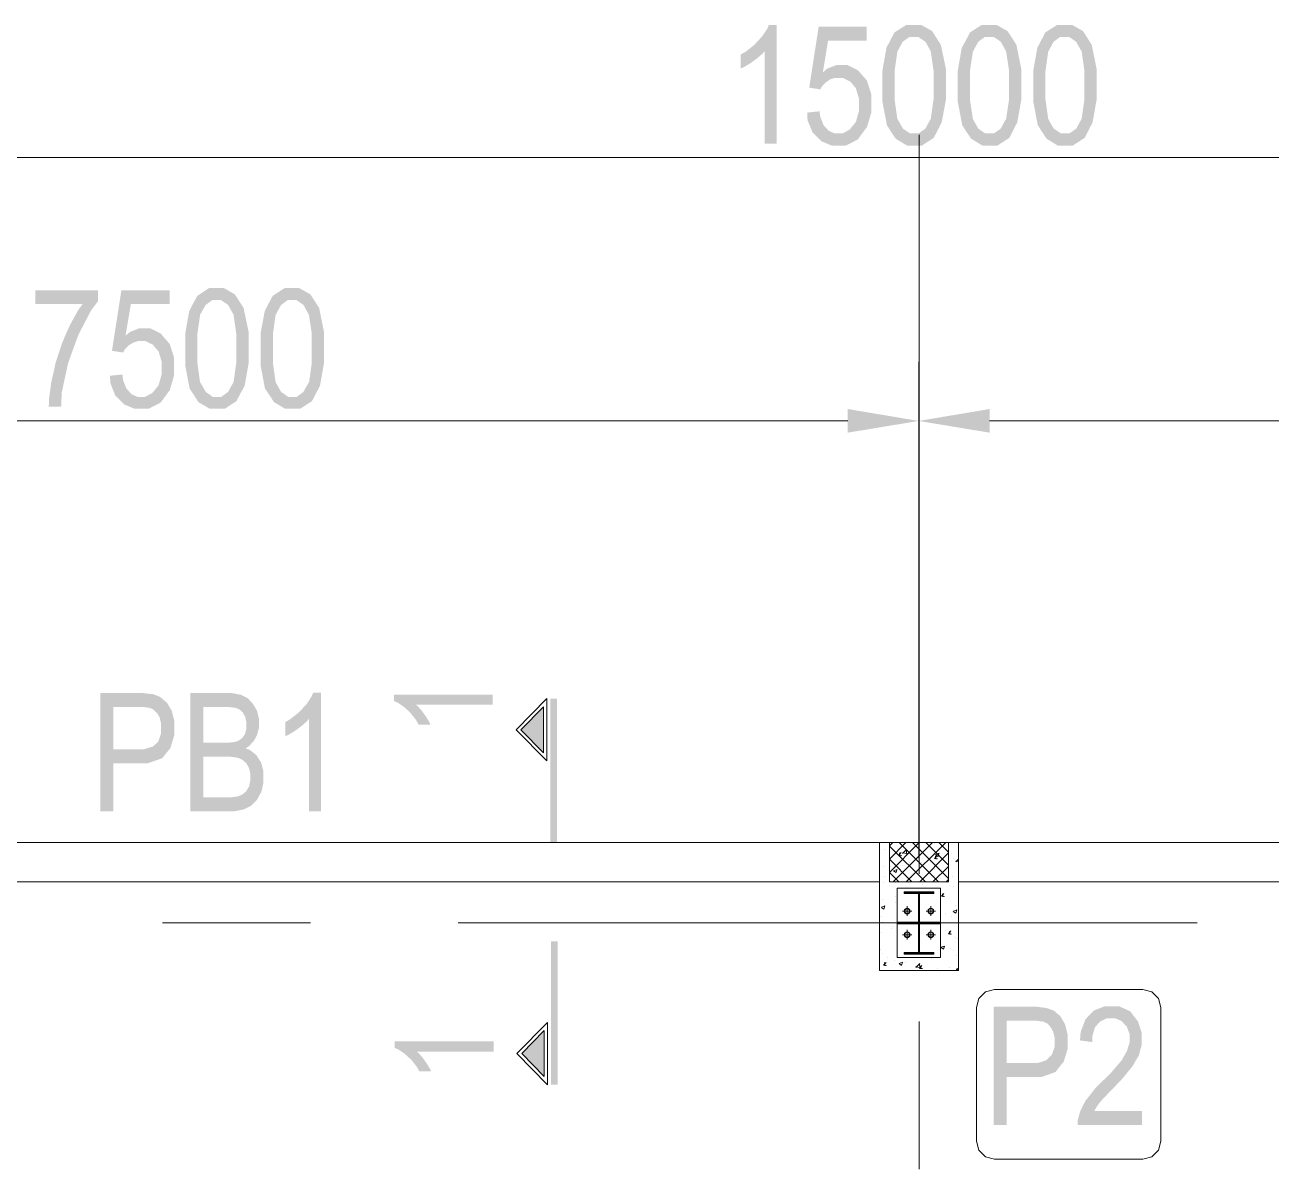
# Model space of a CAD drawing. Header units: millimetres. Extents: x 51.5 to 74.8, y 0.8 to 17.2.
# Drawn here: x 53.344 to 54.171, y 15.533 to 16.293 of the extents above; entities that cross this region are included whole.
import ezdxf

# ---------------------------------------------------------------- set-up
doc = ezdxf.new("R2010")
doc.units = ezdxf.units.MM
doc.layers.add('PDF_Geomertry', color=7, linetype='Continuous')
doc.layers.add('PDF_Solid Fills', color=7, linetype='Continuous')

msp = doc.modelspace()

# ---------------------------------------------------------------- hatches: boundary and pattern name
at = {"layer": 'PDF_Solid Fills', "transparency": 33554559}
for points in [[(53.84315, 16.21397), (53.83524, 16.21397), (53.83524, 16.27536), (53.83385, 16.2737), (53.83024, 16.2705), (53.82788, 16.26884), (53.82565, 16.26717), (53.82135, 16.26467), (53.8194, 16.26384), (53.8194, 16.27314), (53.82274, 16.27495), (53.82843, 16.27953), (53.83093, 16.28231), (53.83343, 16.28495), (53.83704, 16.29022), (53.83801, 16.29272), (53.84315, 16.29272)], [(53.86343, 16.23453), (53.87163, 16.23536), (53.87218, 16.23161), (53.8744, 16.22606), (53.87607, 16.22425), (53.87774, 16.22245), (53.88176, 16.22064), (53.88399, 16.22064), (53.88676, 16.22064), (53.89163, 16.22314), (53.89371, 16.22578), (53.89579, 16.22828), (53.89774, 16.23536), (53.89774, 16.23994), (53.89774, 16.24411), (53.89579, 16.25064), (53.89385, 16.253), (53.8919, 16.25522), (53.8869, 16.25759), (53.88399, 16.25759), (53.88218, 16.25759), (53.87871, 16.25661), (53.87718, 16.2555), (53.87565, 16.25453), (53.87315, 16.25175), (53.87218, 16.24995), (53.86482, 16.25106), (53.87107, 16.29147), (53.90301, 16.29147), (53.90301, 16.28231), (53.87732, 16.28231), (53.87385, 16.2612), (53.87676, 16.2637), (53.88288, 16.26606), (53.88607, 16.26606), (53.8901, 16.26606), (53.89718, 16.26259), (53.9001, 16.25925), (53.90315, 16.25578), (53.90607, 16.24647), (53.90607, 16.24064), (53.90607, 16.23481), (53.90315, 16.22495), (53.9001, 16.22092), (53.89718, 16.21675), (53.88913, 16.21259), (53.88413, 16.21259), (53.87982, 16.21259), (53.87288, 16.2155), (53.86996, 16.21842), (53.86704, 16.22134), (53.86371, 16.22939)], [(53.35107, 16.10745), (53.35107, 16.11661), (53.39274, 16.11661), (53.39274, 16.10925), (53.38815, 16.10314), (53.37996, 16.08745), (53.37635, 16.07772), (53.37288, 16.068), (53.36871, 16.0487), (53.36829, 16.03925), (53.3601, 16.03925), (53.36024, 16.04411), (53.36176, 16.05564), (53.36329, 16.06217), (53.36468, 16.0687), (53.36885, 16.0812), (53.37135, 16.08717), (53.37399, 16.09314), (53.37954, 16.10328), (53.3826, 16.10745)], [(53.40065, 16.05981), (53.40899, 16.06064), (53.4094, 16.05689), (53.41163, 16.05133), (53.41329, 16.04953), (53.41496, 16.04759), (53.41899, 16.04578), (53.42121, 16.04578), (53.42399, 16.04578), (53.42885, 16.04842), (53.43093, 16.05092), (53.43301, 16.05356), (53.43496, 16.06064), (53.43496, 16.06508), (53.43496, 16.06939), (53.43301, 16.07592), (53.43107, 16.07814), (53.42913, 16.0805), (53.42413, 16.08286), (53.42121, 16.08286), (53.4194, 16.08286), (53.41607, 16.08175), (53.4144, 16.08078), (53.41288, 16.07981), (53.41038, 16.07703), (53.40954, 16.07522), (53.40204, 16.07634), (53.40829, 16.11661), (53.44024, 16.11661), (53.44024, 16.10745), (53.41454, 16.10745), (53.41107, 16.08647), (53.41399, 16.08884), (53.4201, 16.09133), (53.42329, 16.09133), (53.42732, 16.09133), (53.4344, 16.08786), (53.43732, 16.08439), (53.44038, 16.08092), (53.44329, 16.07175), (53.44329, 16.06578), (53.44329, 16.06009), (53.44038, 16.05022), (53.43732, 16.04606), (53.4344, 16.04203), (53.42635, 16.03786), (53.42135, 16.03786), (53.41718, 16.03786), (53.4101, 16.04078), (53.40718, 16.0437), (53.40426, 16.04661), (53.40107, 16.05467)], [(53.54079, 15.77064), (53.53274, 15.77064), (53.53274, 15.83203), (53.53149, 15.8305), (53.52774, 15.82717), (53.52551, 15.8255), (53.52315, 15.82384), (53.51899, 15.82134), (53.51704, 15.8205), (53.51704, 15.82981), (53.52024, 15.83175), (53.52607, 15.83633), (53.52857, 15.83897), (53.53107, 15.84161), (53.53454, 15.84689), (53.53565, 15.84953), (53.54079, 15.84953)], [(53.65482, 15.84814), (53.65482, 15.84147), (53.60371, 15.84147), (53.6051, 15.84036), (53.60774, 15.83731), (53.60913, 15.83536), (53.61051, 15.83342), (53.6126, 15.82995), (53.61329, 15.82828), (53.60551, 15.82828), (53.60399, 15.83106), (53.60024, 15.83592), (53.59801, 15.838), (53.59565, 15.84008), (53.59135, 15.843), (53.58913, 15.84384), (53.58913, 15.84814)], [(54.08565, 15.57161), (54.08565, 15.56245), (54.04301, 15.56245), (54.04288, 15.56522), (54.04468, 15.57147), (54.04635, 15.57495), (54.04815, 15.57842), (54.05468, 15.58675), (54.0594, 15.59147), (54.06496, 15.59689), (54.07232, 15.6055), (54.07399, 15.60856), (54.07565, 15.61147), (54.07746, 15.61717), (54.07746, 15.61967), (54.07746, 15.62273), (54.07565, 15.62758), (54.07385, 15.62953), (54.07218, 15.63134), (54.06788, 15.63328), (54.06524, 15.63328), (54.06246, 15.63328), (54.05801, 15.6312), (54.05621, 15.62925), (54.0544, 15.62717), (54.05274, 15.62133), (54.05274, 15.61745), (54.04454, 15.61856), (54.04496, 15.62411), (54.04815, 15.63259), (54.05093, 15.6355), (54.05371, 15.63842), (54.06093, 15.6412), (54.06551, 15.6412), (54.07051, 15.6412), (54.07788, 15.63786), (54.08038, 15.63453), (54.08301, 15.6312), (54.08551, 15.6237), (54.08551, 15.61953), (54.08551, 15.61578), (54.08357, 15.60856), (54.08149, 15.60509), (54.07954, 15.60161), (54.07204, 15.59245), (54.06649, 15.58675), (54.06301, 15.58314), (54.05843, 15.57828), (54.05732, 15.57689), (54.05635, 15.57564), (54.05468, 15.573), (54.05399, 15.57161)], [(53.65538, 15.61786), (53.65538, 15.6112), (53.60426, 15.6112), (53.60565, 15.61009), (53.60829, 15.60703), (53.60968, 15.60509), (53.61107, 15.60314), (53.61315, 15.59967), (53.61385, 15.598), (53.60607, 15.598), (53.60454, 15.60078), (53.60079, 15.60564), (53.59843, 15.60772), (53.59621, 15.60981), (53.5919, 15.61272), (53.58968, 15.61356), (53.58968, 15.61786)]]:
    msp.add_hatch(color=256, dxfattribs=at).paths.add_polyline_path(points)
h = msp.add_hatch(color=256, dxfattribs=at)
h.paths.add_polyline_path([(53.91343, 16.25272), (53.91343, 16.26259), (53.91607, 16.27758), (53.91871, 16.28259), (53.92135, 16.28772), (53.92926, 16.29272), (53.93454, 16.29272), (53.93913, 16.29272), (53.94635, 16.2887), (53.94899, 16.28453), (53.95218, 16.27953), (53.95551, 16.2637), (53.95551, 16.25272), (53.95551, 16.24286), (53.95274, 16.228), (53.9501, 16.22286), (53.94746, 16.21772), (53.93954, 16.21259), (53.9344, 16.21259), (53.92982, 16.21259), (53.92218, 16.21717), (53.91926, 16.22161), (53.91635, 16.2262), (53.91343, 16.24161)])
h.paths.add_polyline_path([(53.92149, 16.25272), (53.92149, 16.24314), (53.92329, 16.23036), (53.92524, 16.22703), (53.92704, 16.22384), (53.93176, 16.22064), (53.93468, 16.22064), (53.93732, 16.22064), (53.9419, 16.22384), (53.94371, 16.22717), (53.94551, 16.2305), (53.94732, 16.24328), (53.94732, 16.25272), (53.94732, 16.26231), (53.94551, 16.27509), (53.94371, 16.27842), (53.9419, 16.28161), (53.93704, 16.28481), (53.93413, 16.28481), (53.93149, 16.28481), (53.9269, 16.28161), (53.9251, 16.27828), (53.92329, 16.27495), (53.92149, 16.26217)])
h = msp.add_hatch(color=256, dxfattribs=at)
h.paths.add_polyline_path([(53.96343, 16.25272), (53.96343, 16.26259), (53.96607, 16.27758), (53.96885, 16.28259), (53.97149, 16.28772), (53.97926, 16.29272), (53.98454, 16.29272), (53.98913, 16.29272), (53.99635, 16.2887), (53.99913, 16.28453), (54.00232, 16.27953), (54.00551, 16.2637), (54.00551, 16.25272), (54.00551, 16.24286), (54.00288, 16.228), (54.00024, 16.22286), (53.9976, 16.21772), (53.98968, 16.21259), (53.9844, 16.21259), (53.97982, 16.21259), (53.97232, 16.21717), (53.96926, 16.22161), (53.96635, 16.2262), (53.96343, 16.24161)])
h.paths.add_polyline_path([(53.97149, 16.25272), (53.97149, 16.24314), (53.97343, 16.23036), (53.97524, 16.22703), (53.97704, 16.22384), (53.98176, 16.22064), (53.98468, 16.22064), (53.98732, 16.22064), (53.9919, 16.22384), (53.99371, 16.22717), (53.99551, 16.2305), (53.99746, 16.24328), (53.99746, 16.25272), (53.99746, 16.26231), (53.99551, 16.27509), (53.99371, 16.27842), (53.9919, 16.28161), (53.98718, 16.28481), (53.98413, 16.28481), (53.98149, 16.28481), (53.97704, 16.28161), (53.97524, 16.27828), (53.97343, 16.27495), (53.97149, 16.26217)])
h = msp.add_hatch(color=256, dxfattribs=at)
h.paths.add_polyline_path([(54.01357, 16.25272), (54.01357, 16.26259), (54.01621, 16.27758), (54.01885, 16.28259), (54.02149, 16.28772), (54.0294, 16.29272), (54.03454, 16.29272), (54.03926, 16.29272), (54.04649, 16.2887), (54.04913, 16.28453), (54.05232, 16.27953), (54.05551, 16.2637), (54.05551, 16.25272), (54.05551, 16.24286), (54.05288, 16.228), (54.05024, 16.22286), (54.0476, 16.21772), (54.03968, 16.21259), (54.03454, 16.21259), (54.02982, 16.21259), (54.02232, 16.21717), (54.0194, 16.22161), (54.01649, 16.2262), (54.01357, 16.24161)])
h.paths.add_polyline_path([(54.02163, 16.25272), (54.02163, 16.24314), (54.02343, 16.23036), (54.02524, 16.22703), (54.02718, 16.22384), (54.0319, 16.22064), (54.03468, 16.22064), (54.03746, 16.22064), (54.04204, 16.22384), (54.04385, 16.22717), (54.04565, 16.2305), (54.04746, 16.24328), (54.04746, 16.25272), (54.04746, 16.26231), (54.04565, 16.27509), (54.04371, 16.27842), (54.0419, 16.28161), (54.03718, 16.28481), (54.03426, 16.28481), (54.03149, 16.28481), (54.02704, 16.28161), (54.02524, 16.27828), (54.02343, 16.27495), (54.02163, 16.26217)])
h = msp.add_hatch(color=256, dxfattribs=at)
h.paths.add_polyline_path([(53.45065, 16.07786), (53.45065, 16.08786), (53.45329, 16.10272), (53.45593, 16.10786), (53.45871, 16.11286), (53.46649, 16.118), (53.47176, 16.118), (53.47635, 16.118), (53.48357, 16.11383), (53.48621, 16.10981), (53.4894, 16.10481), (53.49274, 16.08884), (53.49274, 16.07786), (53.49274, 16.06814), (53.4901, 16.05314), (53.48732, 16.04814), (53.48468, 16.043), (53.4769, 16.03786), (53.47163, 16.03786), (53.46704, 16.03786), (53.4594, 16.04231), (53.45649, 16.04689), (53.45357, 16.05133), (53.45065, 16.06689)])
h.paths.add_polyline_path([(53.45871, 16.078), (53.45871, 16.06842), (53.46051, 16.0555), (53.46246, 16.05231), (53.46426, 16.04911), (53.46899, 16.04578), (53.4719, 16.04578), (53.47454, 16.04578), (53.47913, 16.04911), (53.48093, 16.05244), (53.48274, 16.05564), (53.48454, 16.06842), (53.48454, 16.078), (53.48454, 16.08759), (53.48274, 16.10036), (53.48093, 16.10356), (53.47913, 16.10689), (53.47426, 16.11009), (53.47135, 16.11009), (53.46871, 16.11009), (53.46413, 16.10675), (53.46232, 16.10356), (53.46051, 16.10022), (53.45871, 16.08745)])
h = msp.add_hatch(color=256, dxfattribs=at)
h.paths.add_polyline_path([(53.50065, 16.07786), (53.50065, 16.08786), (53.50343, 16.10272), (53.50607, 16.10786), (53.50871, 16.11286), (53.51663, 16.118), (53.52176, 16.118), (53.52635, 16.118), (53.53371, 16.11383), (53.53635, 16.10981), (53.53954, 16.10481), (53.54274, 16.08884), (53.54274, 16.07786), (53.54274, 16.06814), (53.5401, 16.05314), (53.53746, 16.04814), (53.53482, 16.043), (53.5269, 16.03786), (53.52163, 16.03786), (53.51704, 16.03786), (53.50954, 16.04231), (53.50663, 16.04689), (53.50357, 16.05133), (53.50065, 16.06689)])
h.paths.add_polyline_path([(53.50885, 16.078), (53.50885, 16.06842), (53.51065, 16.0555), (53.51246, 16.05231), (53.51426, 16.04911), (53.51899, 16.04578), (53.5219, 16.04578), (53.52468, 16.04578), (53.52913, 16.04911), (53.53093, 16.05244), (53.53288, 16.05564), (53.53468, 16.06842), (53.53468, 16.078), (53.53468, 16.08759), (53.53274, 16.10036), (53.53093, 16.10356), (53.52913, 16.10689), (53.5244, 16.11009), (53.52149, 16.11009), (53.51871, 16.11009), (53.51426, 16.10675), (53.51246, 16.10356), (53.51065, 16.10022), (53.50885, 16.08745)])
h = msp.add_hatch(color=256, dxfattribs=at)
h.paths.add_polyline_path([(53.3944, 15.77064), (53.3944, 15.84911), (53.41857, 15.84911), (53.42288, 15.84911), (53.42926, 15.84842), (53.43121, 15.84772), (53.43399, 15.84661), (53.43843, 15.84286), (53.4401, 15.84008), (53.44176, 15.83731), (53.44343, 15.83064), (53.44343, 15.82661), (53.44343, 15.82134), (53.44079, 15.81259), (53.43801, 15.80925), (53.43538, 15.80592), (53.42593, 15.80258), (53.4194, 15.80258), (53.40288, 15.80258), (53.40288, 15.77064)])
h.paths.add_polyline_path([(53.40288, 15.81189), (53.41954, 15.81189), (53.42343, 15.81189), (53.42926, 15.8137), (53.43107, 15.81536), (53.43288, 15.81717), (53.43468, 15.82258), (53.43468, 15.8262), (53.43468, 15.82842), (53.43385, 15.83245), (53.43301, 15.83411), (53.43204, 15.83578), (53.42982, 15.838), (53.42857, 15.8387), (53.42732, 15.83925), (53.42274, 15.83995), (53.4194, 15.83995), (53.40288, 15.83995)])
h = msp.add_hatch(color=256, dxfattribs=at)
h.paths.add_polyline_path([(53.45413, 15.77064), (53.45413, 15.84911), (53.47829, 15.84911), (53.4819, 15.84911), (53.48774, 15.848), (53.48982, 15.84689), (53.49204, 15.84578), (53.49551, 15.84217), (53.4969, 15.83981), (53.49829, 15.83745), (53.49968, 15.83203), (53.49968, 15.82911), (53.49968, 15.82647), (53.49843, 15.82161), (53.49732, 15.81939), (53.49607, 15.81717), (53.49274, 15.8137), (53.49065, 15.81245), (53.49343, 15.81147), (53.49788, 15.808), (53.4994, 15.8055), (53.50107, 15.803), (53.5026, 15.79703), (53.5026, 15.79342), (53.5026, 15.78981), (53.50121, 15.78356), (53.49968, 15.78092), (53.49829, 15.77828), (53.4944, 15.77439), (53.4919, 15.77314), (53.48954, 15.77189), (53.48288, 15.77064), (53.47857, 15.77064)])
h.paths.add_polyline_path([(53.4626, 15.77995), (53.47857, 15.77995), (53.48121, 15.77995), (53.48524, 15.7805), (53.48649, 15.78092), (53.48829, 15.78161), (53.49107, 15.78384), (53.49204, 15.7855), (53.49301, 15.78703), (53.49385, 15.79106), (53.49385, 15.79342), (53.49385, 15.79564), (53.49301, 15.79939), (53.49204, 15.80106), (53.49121, 15.80258), (53.48871, 15.80481), (53.48718, 15.8055), (53.48565, 15.8062), (53.48079, 15.80689), (53.47746, 15.80689), (53.4626, 15.80689)])
h.paths.add_polyline_path([(53.4626, 15.8162), (53.47649, 15.8162), (53.47926, 15.8162), (53.48315, 15.81661), (53.48426, 15.81689), (53.48593, 15.81745), (53.48857, 15.81939), (53.4894, 15.82064), (53.49038, 15.82203), (53.49121, 15.82564), (53.49121, 15.82786), (53.49121, 15.83009), (53.49038, 15.83356), (53.48954, 15.83495), (53.48885, 15.83633), (53.48663, 15.83828), (53.48524, 15.83884), (53.48385, 15.83939), (53.47899, 15.83995), (53.47551, 15.83995), (53.4626, 15.83995)])
h = msp.add_hatch(color=256, dxfattribs=at)
h.paths.add_polyline_path([(53.98732, 15.56245), (53.98732, 15.64092), (54.01163, 15.64092), (54.01579, 15.64092), (54.02218, 15.64008), (54.02426, 15.63939), (54.02704, 15.63842), (54.03149, 15.63467), (54.03315, 15.63189), (54.03468, 15.62911), (54.03635, 15.62231), (54.03635, 15.61828), (54.03635, 15.613), (54.03371, 15.60439), (54.03093, 15.60106), (54.02829, 15.59759), (54.01899, 15.59425), (54.01232, 15.59425), (53.99579, 15.59425), (53.99579, 15.56245)])
h.paths.add_polyline_path([(53.99579, 15.60356), (54.01246, 15.60356), (54.01649, 15.60356), (54.02218, 15.60536), (54.02399, 15.60717), (54.02579, 15.60898), (54.02774, 15.61425), (54.02774, 15.61786), (54.02774, 15.62022), (54.02676, 15.62425), (54.02593, 15.62578), (54.02496, 15.62745), (54.02288, 15.62981), (54.02149, 15.63036), (54.02024, 15.63106), (54.01565, 15.63161), (54.01232, 15.63161), (53.99579, 15.63161)])

# ---------------------------------------------------------------- linework, layer by layer
at = {"layer": 'PDF_Geomertry', "lineweight": 0}
for points in [[(53.93774, 15.72925), (53.93774, 16.21981)], [(53.00343, 16.20467), (54.87149, 16.20467)], [(53.00343, 16.02981), (53.89038, 16.02981)], [(53.93746, 16.02981), (53.93746, 16.02981)], [(53.98454, 16.02981), (54.87149, 16.02981)], [(53.69065, 15.8455), (53.67024, 15.82481), (53.69065, 15.80411), (53.69065, 15.8455), (53.69065, 15.80411)], [(53.02065, 15.74995), (53.91149, 15.74995)], [(53.91801, 15.73009), (53.93788, 15.74995)], [(53.91801, 15.73897), (53.92899, 15.74995)], [(53.91801, 15.74773), (53.92024, 15.74995)], [(53.92051, 15.72384), (53.94663, 15.74995)], [(53.92065, 15.74995), (53.92065, 15.74995)], [(53.92454, 15.74995), (53.95065, 15.72384)], [(53.92926, 15.72384), (53.95551, 15.74995)], [(53.9319, 15.74786), (53.9319, 15.74786)], [(53.93329, 15.74995), (53.95732, 15.72606)], [(53.93551, 15.74786), (53.93551, 15.74786)], [(53.94218, 15.74995), (53.95732, 15.73481)], [(53.94815, 15.74953), (53.94815, 15.74953)], [(53.95093, 15.74995), (53.95732, 15.74356)], [(53.95121, 15.74995), (53.95121, 15.74995)], [(54.85982, 15.74995), (53.96385, 15.74995)], [(53.96385, 15.74925), (53.96385, 15.74925)], [(53.91149, 15.743), (53.91149, 15.743)], [(53.91454, 15.74536), (53.91454, 15.74536)], [(53.91801, 15.74759), (53.9419, 15.72384)], [(53.92149, 15.74453), (53.92149, 15.74453)], [(53.92621, 15.7412), (53.92413, 15.74134), (53.92579, 15.74328)], [(53.92524, 15.74092), (53.92482, 15.743)], [(53.92663, 15.743), (53.92954, 15.74259)], [(53.92676, 15.74272), (53.9294, 15.74536)], [(53.92718, 15.74675), (53.92718, 15.74675)], [(53.92954, 15.74231), (53.92913, 15.74536)], [(53.93815, 15.72384), (53.95732, 15.743)], [(53.93926, 15.74384), (53.93926, 15.74384)], [(53.93982, 15.73953), (53.93982, 15.73953)], [(53.94996, 15.73911), (53.94801, 15.73925), (53.94954, 15.7412)], [(53.94871, 15.74189), (53.95107, 15.74286)], [(53.94871, 15.74175), (53.95038, 15.74064), (53.95093, 15.74259)], [(53.94913, 15.73883), (53.94871, 15.74092)], [(53.95704, 15.743), (53.95704, 15.743)], [(53.95926, 15.74286), (53.95926, 15.74286)], [(53.91149, 15.73217), (53.91149, 15.73217)], [(53.91413, 15.73425), (53.91413, 15.73425)], [(53.91801, 15.73883), (53.93301, 15.72384)], [(53.91843, 15.7337), (53.91843, 15.7337)], [(53.92051, 15.73634), (53.92051, 15.73634)], [(53.92079, 15.7312), (53.92315, 15.73203)], [(53.92079, 15.73106), (53.92246, 15.72995), (53.92301, 15.73189)], [(53.92676, 15.73481), (53.92676, 15.73481)], [(53.93149, 15.73675), (53.93149, 15.73675)], [(53.9394, 15.73647), (53.9394, 15.73647)], [(53.9469, 15.72384), (53.95732, 15.73411)], [(53.94788, 15.73231), (53.94788, 15.73231)], [(53.94857, 15.73911), (53.94857, 15.73911)], [(53.96038, 15.73925), (53.96038, 15.73925)], [(53.96204, 15.73758), (53.96385, 15.73731)], [(53.96218, 15.73717), (53.96385, 15.73897)], [(53.02065, 15.72384), (53.91149, 15.72384)], [(53.91385, 15.72314), (53.91385, 15.72314)], [(53.9151, 15.72759), (53.9151, 15.72759)], [(53.91801, 15.72995), (53.92426, 15.72384)], [(53.92204, 15.72314), (53.92204, 15.72314)], [(53.92843, 15.72897), (53.92843, 15.72897)], [(53.93065, 15.72328), (53.93065, 15.72328)], [(53.93107, 15.72564), (53.93107, 15.72564)], [(53.93288, 15.72689), (53.93288, 15.72689)], [(53.94815, 15.728), (53.94815, 15.728)], [(53.95051, 15.72606), (53.95051, 15.72606)], [(53.95163, 15.72606), (53.95163, 15.72606)], [(53.95579, 15.72384), (53.95732, 15.72536)], [(53.95996, 15.72717), (53.95996, 15.72717)], [(54.85982, 15.72384), (53.96385, 15.72384)], [(53.91149, 15.72148), (53.91149, 15.72148)], [(53.91801, 15.72161), (53.91801, 15.72161)], [(53.92774, 15.71953), (53.92774, 15.71953)], [(53.92788, 15.71703), (53.92871, 15.7162)], [(53.92788, 15.71647), (53.92815, 15.7162)], [(53.92829, 15.71731), (53.92926, 15.7162)], [(53.92885, 15.71731), (53.92996, 15.7162)], [(53.9294, 15.71731), (53.93051, 15.7162)], [(53.9301, 15.71731), (53.93107, 15.7162)], [(53.93065, 15.71731), (53.93163, 15.7162)], [(53.93121, 15.71731), (53.93232, 15.7162)], [(53.93176, 15.71731), (53.93288, 15.7162)], [(53.93232, 15.71731), (53.93343, 15.7162)], [(53.93301, 15.71731), (53.93399, 15.7162)], [(53.93357, 15.71731), (53.93454, 15.7162)], [(53.93413, 15.71731), (53.93524, 15.7162)], [(53.93468, 15.71731), (53.93579, 15.7162)], [(53.93538, 15.71731), (53.93635, 15.7162)], [(53.93593, 15.71731), (53.9369, 15.7162)], [(53.93649, 15.71731), (53.9376, 15.7162), (53.93801, 15.71564)], [(53.93704, 15.71731), (53.93815, 15.7162)], [(53.93732, 15.71592), (53.93801, 15.71508)], [(53.93732, 15.71522), (53.93801, 15.71453)], [(53.93732, 15.71467), (53.93801, 15.71397)], [(53.93774, 15.71731), (53.93871, 15.7162)], [(53.93829, 15.71731), (53.93926, 15.7162)], [(53.93885, 15.71953), (53.93885, 15.71953)], [(53.93885, 15.71731), (53.93996, 15.7162)], [(53.9394, 15.71731), (53.94051, 15.7162)], [(53.93982, 15.72231), (53.93982, 15.72231)], [(53.93996, 15.71731), (53.94107, 15.7162)], [(53.94065, 15.71731), (53.94163, 15.7162)], [(53.94121, 15.71731), (53.94218, 15.7162)], [(53.94176, 15.71731), (53.94288, 15.7162)], [(53.94232, 15.71731), (53.94343, 15.7162)], [(53.94301, 15.71731), (53.94399, 15.7162)], [(53.94357, 15.71731), (53.94454, 15.7162)], [(53.94413, 15.71731), (53.94524, 15.7162)], [(53.9444, 15.71953), (53.9444, 15.71953)], [(53.94468, 15.71731), (53.94579, 15.7162)], [(53.94524, 15.71731), (53.94635, 15.7162)], [(53.94593, 15.71731), (53.9469, 15.7162)], [(53.94649, 15.71731), (53.94746, 15.7162)], [(53.94704, 15.71731), (53.94746, 15.71689)], [(53.95093, 15.71953), (53.95093, 15.71953)], [(53.95454, 15.71411), (53.9526, 15.71425), (53.95426, 15.7162)], [(53.95371, 15.71384), (53.95329, 15.71592)], [(53.9576, 15.72161), (53.9576, 15.72161)], [(53.96051, 15.72064), (53.96051, 15.72064)], [(53.96371, 15.71578), (53.96371, 15.71578)], [(53.96385, 15.71759), (53.96385, 15.71759)], [(53.96385, 15.71578), (53.96385, 15.71578)], [(53.91149, 15.71078), (53.91149, 15.71078)], [(53.91149, 15.70884), (53.91149, 15.70884)], [(53.91274, 15.70703), (53.9151, 15.708)], [(53.91274, 15.70689), (53.91426, 15.70578), (53.91496, 15.70786)], [(53.91343, 15.71217), (53.91343, 15.71217)], [(53.92176, 15.71397), (53.92176, 15.71397)], [(53.9219, 15.71022), (53.9219, 15.71022)], [(53.92329, 15.71175), (53.92329, 15.71175)], [(53.92329, 15.71036), (53.92329, 15.71036)], [(53.92329, 15.70897), (53.92329, 15.70897)], [(53.92982, 15.7012), (53.92982, 15.70759)], [(53.93732, 15.71411), (53.93801, 15.71328)], [(53.93732, 15.71356), (53.93801, 15.71272)], [(53.93732, 15.713), (53.93801, 15.71217)], [(53.93732, 15.71231), (53.93801, 15.71161)], [(53.93732, 15.71175), (53.93801, 15.71092)], [(53.93732, 15.7112), (53.93801, 15.71036)], [(53.93732, 15.71064), (53.93801, 15.70981)], [(53.93732, 15.70995), (53.93801, 15.70925)], [(53.93732, 15.70939), (53.93801, 15.7087)], [(53.93732, 15.70884), (53.93801, 15.708)], [(53.93732, 15.70828), (53.93801, 15.70745)], [(53.93732, 15.70773), (53.93801, 15.70689)], [(53.93732, 15.70703), (53.93801, 15.70634)], [(53.93732, 15.70648), (53.93801, 15.70564)], [(53.94551, 15.7012), (53.94551, 15.70759)], [(53.95204, 15.71425), (53.95204, 15.71425)], [(53.95204, 15.70953), (53.95204, 15.70953)], [(53.96163, 15.70842), (53.96163, 15.70842)], [(53.91149, 15.69995), (53.91149, 15.69995)], [(53.91301, 15.70106), (53.91301, 15.70106)], [(53.92329, 15.69842), (53.92329, 15.69842)], [(53.92329, 15.69828), (53.92329, 15.69828)], [(53.93301, 15.70439), (53.92663, 15.70439)], [(53.93732, 15.70592), (53.93801, 15.70509)], [(53.93732, 15.70536), (53.93801, 15.70453)], [(53.93732, 15.70467), (53.93801, 15.70397)], [(53.93732, 15.70411), (53.93801, 15.70328)], [(53.93732, 15.70356), (53.93801, 15.70272)], [(53.93732, 15.703), (53.93801, 15.70217)], [(53.93732, 15.70231), (53.93801, 15.70161)], [(53.93732, 15.70175), (53.93801, 15.70106)], [(53.93732, 15.7012), (53.93801, 15.70036)], [(53.93732, 15.70064), (53.93801, 15.69981)], [(53.93732, 15.70009), (53.93801, 15.69925)], [(53.93732, 15.69939), (53.93801, 15.6987)], [(53.93732, 15.69884), (53.93801, 15.698)], [(53.93732, 15.69828), (53.93801, 15.69745)], [(53.94871, 15.70439), (53.94232, 15.70439)], [(53.95204, 15.70231), (53.95204, 15.70231)], [(53.95204, 15.69884), (53.95204, 15.69884)], [(53.95496, 15.70258), (53.95496, 15.70258)], [(53.95913, 15.70078), (53.95913, 15.70078)], [(53.96038, 15.70425), (53.96204, 15.70314), (53.96274, 15.70522)], [(53.96051, 15.70439), (53.96288, 15.70536)], [(53.96385, 15.70383), (53.96385, 15.70383)], [(53.53371, 15.69661), (53.43551, 15.69661)], [(54.12232, 15.69661), (53.63176, 15.69661)], [(53.91149, 15.69689), (53.91149, 15.69689)], [(53.91149, 15.69328), (53.91149, 15.69328)], [(53.9126, 15.69008), (53.9126, 15.69008)], [(53.91315, 15.69717), (53.91315, 15.69717)], [(53.91968, 15.693), (53.91968, 15.693)], [(53.92038, 15.69425), (53.92038, 15.69425)], [(53.92982, 15.6855), (53.92982, 15.69189)], [(53.93732, 15.69772), (53.93801, 15.69689)], [(53.93732, 15.69703), (53.93801, 15.69634)], [(53.93732, 15.69647), (53.93801, 15.69578)], [(53.93732, 15.69592), (53.93801, 15.69509)], [(53.93732, 15.69536), (53.93801, 15.69453)], [(53.93732, 15.69467), (53.93801, 15.69398)], [(53.93732, 15.69411), (53.93801, 15.69342)], [(53.93732, 15.69356), (53.93801, 15.69272)], [(53.93732, 15.693), (53.93801, 15.69217)], [(53.93732, 15.69245), (53.93801, 15.69161)], [(53.93732, 15.69175), (53.93801, 15.69106)], [(53.93732, 15.6912), (53.93801, 15.69036)], [(53.93732, 15.69064), (53.93801, 15.68981)], [(53.93732, 15.69008), (53.93801, 15.68925)], [(53.94551, 15.6855), (53.94551, 15.69189)], [(53.95524, 15.69147), (53.95524, 15.69147)], [(53.95926, 15.68911), (53.95718, 15.68925), (53.95885, 15.6912)], [(53.95829, 15.68883), (53.95788, 15.69092)], [(53.96371, 15.69703), (53.96371, 15.69703)], [(53.96385, 15.69717), (53.96385, 15.69717)], [(53.96385, 15.69189), (53.96385, 15.69189)], [(53.91149, 15.68925), (53.91149, 15.68925)], [(53.92329, 15.68745), (53.92329, 15.68745)], [(53.92329, 15.68647), (53.92329, 15.68647)], [(53.93301, 15.6887), (53.92663, 15.6887)], [(53.93732, 15.68939), (53.93801, 15.6887)], [(53.93732, 15.68883), (53.93801, 15.68814)], [(53.93732, 15.68828), (53.93801, 15.68745)], [(53.93732, 15.68772), (53.93801, 15.68689)], [(53.93732, 15.68717), (53.93801, 15.68634)], [(53.93732, 15.68647), (53.93801, 15.68578)], [(53.93732, 15.68592), (53.93801, 15.68509)], [(53.93732, 15.68536), (53.93801, 15.68453)], [(53.93732, 15.68481), (53.93801, 15.68397)], [(53.93732, 15.68411), (53.93801, 15.68342)], [(53.93732, 15.68356), (53.93801, 15.68272)], [(53.93732, 15.683), (53.93801, 15.68217)], [(53.93732, 15.68245), (53.93801, 15.68161)], [(53.93732, 15.68175), (53.93801, 15.68106)], [(53.94871, 15.6887), (53.94232, 15.6887)], [(53.95204, 15.68814), (53.95204, 15.68814)], [(53.96218, 15.68703), (53.96218, 15.68703)], [(53.96329, 15.68592), (53.96329, 15.68592)], [(53.96385, 15.68634), (53.96385, 15.68634)], [(53.96385, 15.68592), (53.96385, 15.68592)], [(53.91149, 15.67842), (53.91149, 15.67842)], [(53.91218, 15.67897), (53.91218, 15.67897)], [(53.91315, 15.67606), (53.91315, 15.67606)], [(53.91663, 15.6737), (53.91663, 15.6737)], [(53.92329, 15.68009), (53.92329, 15.68009)], [(53.92329, 15.67675), (53.92329, 15.67675)], [(53.92788, 15.67661), (53.92843, 15.67592)], [(53.92788, 15.67592), (53.92788, 15.67592)], [(53.92801, 15.67703), (53.92913, 15.67592)], [(53.92857, 15.67703), (53.92968, 15.67592)], [(53.92926, 15.67703), (53.93024, 15.67592)], [(53.92982, 15.67703), (53.93079, 15.67592)], [(53.93038, 15.67703), (53.93149, 15.67592)], [(53.93093, 15.67703), (53.93204, 15.67592)], [(53.93163, 15.67703), (53.9326, 15.67592)], [(53.93218, 15.67703), (53.93315, 15.67592)], [(53.93274, 15.67703), (53.93371, 15.67592)], [(53.93329, 15.67703), (53.9344, 15.67592)], [(53.93385, 15.67703), (53.93496, 15.67592)], [(53.93454, 15.67703), (53.93551, 15.67592)], [(53.9351, 15.67703), (53.93607, 15.67592)], [(53.93565, 15.67703), (53.93676, 15.67592)], [(53.93621, 15.67703), (53.93732, 15.67592)], [(53.9369, 15.67703), (53.93788, 15.67592)], [(53.93732, 15.6812), (53.93801, 15.6805)], [(53.93732, 15.68064), (53.93801, 15.67981)], [(53.93732, 15.68009), (53.93801, 15.67925)], [(53.93732, 15.67953), (53.93801, 15.6787)], [(53.93732, 15.67884), (53.93801, 15.67814)], [(53.93732, 15.67828), (53.93801, 15.67744)], [(53.93732, 15.67772), (53.93801, 15.67703), (53.93913, 15.67592)], [(53.93732, 15.67717), (53.93746, 15.67703), (53.93843, 15.67592)], [(53.93857, 15.67703), (53.93968, 15.67592)], [(53.93913, 15.67703), (53.94024, 15.67592)], [(53.93982, 15.67703), (53.94079, 15.67592)], [(53.94038, 15.67703), (53.94135, 15.67592)], [(53.94093, 15.67703), (53.94204, 15.67592)], [(53.94149, 15.67703), (53.9426, 15.67592)], [(53.94218, 15.67703), (53.94315, 15.67592)], [(53.94274, 15.67703), (53.94371, 15.67592)], [(53.94329, 15.67703), (53.9444, 15.67592)], [(53.94385, 15.67703), (53.94496, 15.67592)], [(53.94454, 15.67703), (53.94551, 15.67592)], [(53.9451, 15.67703), (53.94607, 15.67592)], [(53.94565, 15.67703), (53.94676, 15.67592)], [(53.94621, 15.67703), (53.94732, 15.67592)], [(53.94676, 15.67703), (53.94746, 15.67633)], [(53.94746, 15.67703), (53.94746, 15.67689)], [(53.95204, 15.67731), (53.95204, 15.67731)], [(53.95232, 15.68022), (53.95399, 15.67911), (53.95468, 15.68106)], [(53.95246, 15.68036), (53.95468, 15.6812)], [(53.95857, 15.67925), (53.95857, 15.67925)], [(53.96038, 15.67856), (53.96038, 15.67856)], [(53.96288, 15.67481), (53.96288, 15.67481)], [(53.96385, 15.67564), (53.96385, 15.67564)], [(53.96385, 15.67536), (53.96385, 15.67536)], [(53.91149, 15.66772), (53.91149, 15.66772)], [(53.91176, 15.66786), (53.91176, 15.66786)], [(53.91621, 15.66828), (53.91413, 15.66842), (53.91579, 15.67036)], [(53.91524, 15.66814), (53.91482, 15.67022)], [(53.92163, 15.67189), (53.92163, 15.67189)], [(53.9244, 15.66953), (53.92607, 15.66828)], [(53.92454, 15.66967), (53.92676, 15.6705)], [(53.92607, 15.66842), (53.92676, 15.67036)], [(53.92899, 15.67036), (53.92899, 15.67036)], [(53.93538, 15.66731), (53.93843, 15.66689)], [(53.93551, 15.66703), (53.93815, 15.66967)], [(53.93829, 15.66647), (53.93801, 15.66967)], [(53.93996, 15.6662), (53.93801, 15.66633), (53.93954, 15.66828)], [(53.93913, 15.66606), (53.93871, 15.66814)], [(53.94607, 15.67272), (53.94607, 15.67272)], [(53.94982, 15.66606), (53.94982, 15.66606)], [(53.95815, 15.66717), (53.95815, 15.66717)], [(53.96246, 15.66495), (53.96343, 15.6662)], [(53.96274, 15.66495), (53.9626, 15.66606)], [(53.94996, 15.66495), (53.94996, 15.66495)], [(53.69121, 15.58911), (53.67079, 15.60981), (53.69121, 15.6305), (53.69121, 15.58911), (53.69121, 15.6305)], [(53.93774, 15.53314), (53.93774, 15.6312)]]:
    msp.add_lwpolyline(points, dxfattribs=at)
for points in [[(53.93746, 16.06911), (53.93746, 15.73953)], [(53.68843, 15.84008), (53.68843, 15.80953), (53.67343, 15.82481)], [(53.96385, 15.66495), (53.91149, 15.66495), (53.91149, 15.74995), (53.96385, 15.74995), (53.96385, 15.66495)], [(53.91301, 15.74995), (53.91301, 15.74995), (53.91301, 15.74995)], [(53.91801, 15.72384), (53.91801, 15.74995), (53.95732, 15.74995), (53.95732, 15.72384), (53.91801, 15.72384)], [(53.92857, 15.74995), (53.92857, 15.74995), (53.92857, 15.74995), (53.92857, 15.74995)], [(53.92968, 15.74995), (53.92968, 15.74995), (53.92968, 15.74995)], [(53.94621, 15.74995), (53.94621, 15.74995), (53.94621, 15.74995)], [(53.95163, 15.74995), (53.95163, 15.74995), (53.95163, 15.74995), (53.95163, 15.74995)], [(53.9626, 15.74995), (53.9626, 15.74995), (53.9626, 15.74995)], [(53.96274, 15.74995), (53.96274, 15.74995), (53.96274, 15.74995)], [(53.91149, 15.74467), (53.91149, 15.74467), (53.91149, 15.74467)], [(53.91149, 15.74453), (53.91149, 15.74453), (53.91149, 15.74453), (53.91149, 15.74453)], [(53.91149, 15.74036), (53.91149, 15.74036), (53.91149, 15.74036), (53.91149, 15.74036)], [(53.96385, 15.74008), (53.96385, 15.74008), (53.96385, 15.74008)], [(53.91149, 15.73272), (53.91149, 15.73272), (53.91149, 15.73272)], [(53.96385, 15.7387), (53.96385, 15.7387), (53.96385, 15.7387)], [(53.91149, 15.72981), (53.91149, 15.72981), (53.91149, 15.72981), (53.91149, 15.72981)], [(53.91149, 15.72342), (53.91149, 15.72342), (53.91149, 15.72342)], [(53.96385, 15.72939), (53.96385, 15.72939), (53.96385, 15.72939)], [(53.96385, 15.72772), (53.96385, 15.72772), (53.96385, 15.72772)], [(53.91149, 15.72078), (53.91149, 15.72078), (53.91149, 15.72078), (53.91149, 15.72078)], [(53.91149, 15.71925), (53.91149, 15.71925), (53.91149, 15.71925)], [(53.92329, 15.71953), (53.95204, 15.71953), (53.95204, 15.6737), (53.92329, 15.6737), (53.92329, 15.71953)], [(53.92788, 15.7162), (53.92788, 15.71731), (53.94746, 15.71731), (53.94746, 15.7162), (53.92788, 15.7162)], [(53.9369, 15.71953), (53.9369, 15.71953), (53.9369, 15.71953), (53.9369, 15.71953)], [(53.93732, 15.7162), (53.93732, 15.67703), (53.93801, 15.67703), (53.93801, 15.7162), (53.93732, 15.7162)], [(53.93746, 15.71981), (53.93746, 15.71981)], [(53.96385, 15.71856), (53.96385, 15.71856), (53.96385, 15.71856)], [(53.91149, 15.7087), (53.91149, 15.7087), (53.91149, 15.7087), (53.91149, 15.7087)], [(53.95204, 15.71453), (53.95204, 15.71453), (53.95204, 15.71453)], [(53.95204, 15.70731), (53.95204, 15.70731), (53.95204, 15.70731), (53.95204, 15.70731)], [(53.96385, 15.70786), (53.96385, 15.70786), (53.96385, 15.70786)], [(53.91149, 15.70231), (53.91149, 15.70231), (53.91149, 15.70231), (53.91149, 15.70231)], [(53.91149, 15.69814), (53.91149, 15.69814), (53.91149, 15.69814), (53.91149, 15.69814)], [(53.95204, 15.70397), (53.95204, 15.70397), (53.95204, 15.70397), (53.95204, 15.70397)], [(53.92329, 15.69717), (53.92329, 15.69606), (53.93732, 15.69606), (53.93732, 15.69717), (53.92329, 15.69717)], [(53.92329, 15.69147), (53.92329, 15.69147), (53.92329, 15.69147)], [(53.92329, 15.69064), (53.92329, 15.69064), (53.92329, 15.69064)], [(53.95204, 15.69717), (53.95204, 15.69606), (53.93801, 15.69606), (53.93801, 15.69717), (53.95204, 15.69717)], [(53.95204, 15.69342), (53.95204, 15.69342), (53.95204, 15.69342), (53.95204, 15.69342)], [(53.95204, 15.69036), (53.95204, 15.69036), (53.95204, 15.69036)], [(53.96385, 15.69647), (53.96385, 15.69647), (53.96385, 15.69647)], [(53.91149, 15.68759), (53.91149, 15.68759), (53.91149, 15.68759)], [(53.91149, 15.68495), (53.91149, 15.68495), (53.91149, 15.68495)], [(53.95204, 15.6862), (53.95204, 15.6862), (53.95204, 15.6862)], [(53.95204, 15.68286), (53.95204, 15.68286), (53.95204, 15.68286)], [(53.91149, 15.6812), (53.91149, 15.6812), (53.91149, 15.6812)], [(53.91149, 15.67717), (53.91149, 15.67717), (53.91149, 15.67717)], [(53.92788, 15.67703), (53.92788, 15.67592), (53.94746, 15.67592), (53.94746, 15.67703), (53.92788, 15.67703)], [(53.93343, 15.6737), (53.93343, 15.6737), (53.93343, 15.6737), (53.93343, 15.6737)], [(53.94274, 15.6737), (53.94274, 15.6737), (53.94274, 15.6737), (53.94274, 15.6737)], [(53.94732, 15.6737), (53.94732, 15.6737), (53.94732, 15.6737)], [(53.94996, 15.6737), (53.94996, 15.6737), (53.94996, 15.6737), (53.94996, 15.6737)], [(53.95204, 15.67828), (53.95204, 15.67828), (53.95204, 15.67828)], [(53.91149, 15.673), (53.91149, 15.673), (53.91149, 15.673)], [(53.91149, 15.66661), (53.91149, 15.66661), (53.91149, 15.66661), (53.91149, 15.66661)], [(53.96385, 15.668), (53.96385, 15.668), (53.96385, 15.668)], [(53.9219, 15.66495), (53.9219, 15.66495), (53.9219, 15.66495)], [(53.93593, 15.66495), (53.93593, 15.66495), (53.93593, 15.66495), (53.93593, 15.66495)], [(53.94093, 15.66495), (53.94093, 15.66495), (53.94093, 15.66495)], [(53.98774, 15.65231), (54.08621, 15.65231), (54.09218, 15.65078), (54.09663, 15.64634), (54.09815, 15.64036), (54.09815, 15.55175), (54.09663, 15.54578), (54.09218, 15.54133), (54.08621, 15.53981), (53.98774, 15.53981), (53.98176, 15.54133), (53.97732, 15.54578), (53.97579, 15.55175), (53.97579, 15.64036), (53.97732, 15.64634), (53.98176, 15.65078), (53.98774, 15.65231)], [(53.68899, 15.59453), (53.68899, 15.62509), (53.67399, 15.60981)]]:
    msp.add_lwpolyline(points, close=True, dxfattribs=at)
for centre, radius in [((53.92982, 15.70439), 0.00194), ((53.94551, 15.70439), 0.00194), ((53.92982, 15.70439), 0.00167), ((53.92982, 15.6887), 0.00194), ((53.94551, 15.6887), 0.00194)]:
    msp.add_circle(centre, radius, dxfattribs=at)
for points in [[(53.94718, 15.70439), (53.94718, 15.70536), (53.94649, 15.70606), (53.94551, 15.70606), (53.94468, 15.70606), (53.94385, 15.70536), (53.94385, 15.70439), (53.94385, 15.70356), (53.94468, 15.70272), (53.94551, 15.70272), (53.94649, 15.70272), (53.94718, 15.70356), (53.94718, 15.70439)], [(53.93149, 15.6887), (53.93149, 15.68967), (53.93079, 15.69036), (53.92982, 15.69036), (53.92885, 15.69036), (53.92815, 15.68967), (53.92815, 15.6887), (53.92815, 15.68786), (53.92885, 15.68703), (53.92982, 15.68703), (53.93079, 15.68703), (53.93149, 15.68786), (53.93149, 15.6887)], [(53.94718, 15.6887), (53.94718, 15.68967), (53.94649, 15.69036), (53.94551, 15.69036), (53.94468, 15.69036), (53.94385, 15.68967), (53.94385, 15.6887), (53.94385, 15.68786), (53.94468, 15.68703), (53.94551, 15.68703), (53.94649, 15.68703), (53.94718, 15.68786), (53.94718, 15.6887)]]:
    msp.add_open_spline(points, degree=3, knots=[0, 0, 0, 0, 1, 1, 1, 2, 2, 2, 3, 3, 3, 4, 4, 4, 4], dxfattribs=at)
at = {"layer": 'PDF_Solid Fills', "transparency": 33554559}
for points in [[(53.89038, 16.02203), (53.89038, 16.03772), (53.93746, 16.02981)], [(53.98454, 16.03772), (53.98454, 16.02203), (53.93746, 16.02981)], [(53.68843, 15.80953), (53.67343, 15.82481), (53.68843, 15.80953), (53.68843, 15.84008)], [(53.69732, 15.74995), (53.69288, 15.74995), (53.69732, 15.8455), (53.69288, 15.8455)], [(53.69343, 15.68425), (53.69788, 15.68425), (53.69343, 15.58911), (53.69788, 15.58911)], [(53.68899, 15.59453), (53.67399, 15.60981), (53.68899, 15.59453), (53.68899, 15.62509)]]:
    msp.add_solid(points, dxfattribs=at)

doc.saveas('drawing.dxf')
